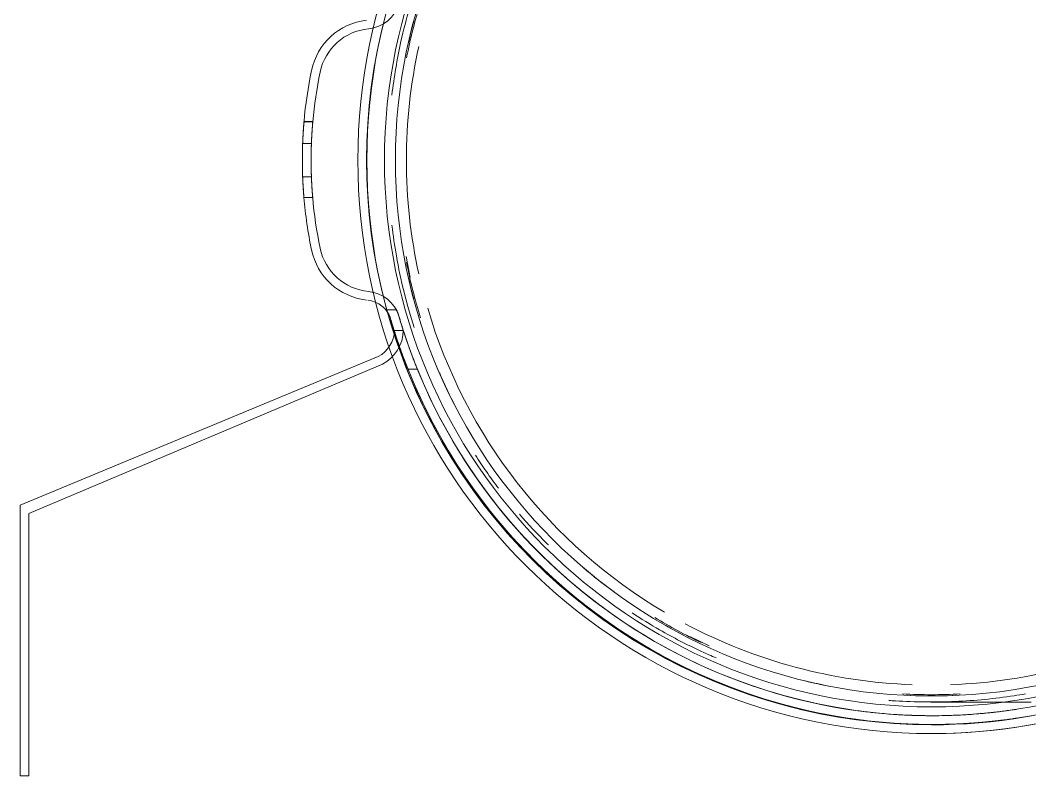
# Model space of a CAD drawing. Header units: millimetres. Extents: x 175047 to 362619, y -19363 to 158900.
# Drawn here: x 200114.2 to 200206.5, y 152705.5 to 152774.6 of the extents above; entities that cross this region are included whole.
import ezdxf

# ---------------------------------------------------------------- set-up
doc = ezdxf.new("R2010")
doc.units = ezdxf.units.MM
doc.linetypes.add('1_Čerchovaná 1_0mm', pattern=[2.4, 1.2, -0.6, 0, -0.6])
doc.layers.add('A-GENM-1', color=251, linetype='Continuous', lineweight=9, true_color=0x646464)
doc.layers.add('A-GENM-2', color=251, linetype='1_Čerchovaná 1_0mm', lineweight=9, true_color=0x646464)

# ---------------------------------------------------------------- blocks, each defined once
blk = doc.blocks.new('Construction_Roof-Accessories_Lindab_Round- - Lindab Round Downpipe System 150_100 High Build Polyester 001 Antique White-815811-VÝKOP')
at = {"layer": 'A-GENM-1'}
for p, q in [((200140.945, 152765.3), (200140.142, 152765.3)), ((200140.945, 152765.3), (200140.142, 152765.3)), ((200140.142, 152765.284), (200140.945, 152765.284)), ((200140.142, 152765.284), (200140.945, 152765.284)), ((200140.819, 152763.294), (200140.018, 152763.294)), ((200140.819, 152763.294), (200140.018, 152763.294)), ((200140.819, 152763.294), (200140.018, 152763.294)), ((200140.819, 152763.294), (200140.018, 152763.294)), ((200140.819, 152763.294), (200140.018, 152763.294)), ((200140.819, 152763.294), (200140.018, 152763.294)), ((200140.819, 152763.294), (200140.018, 152763.294)), ((200140.819, 152763.294), (200140.018, 152763.294)), ((200140.819, 152760.259), (200140.018, 152760.259)), ((200140.819, 152760.259), (200140.018, 152760.259)), ((200140.819, 152760.259), (200140.018, 152760.259)), ((200140.819, 152760.259), (200140.018, 152760.259)), ((200140.019, 152760.255), (200140.819, 152760.255)), ((200140.019, 152760.255), (200140.819, 152760.255)), ((200140.019, 152760.255), (200140.819, 152760.255)), ((200140.019, 152760.255), (200140.819, 152760.255)), ((200140.134, 152758.369), (200140.937, 152758.369)), ((200140.937, 152758.369), (200140.134, 152758.369)), ((200140.134, 152758.369), (200140.937, 152758.369)), ((200140.937, 152758.369), (200140.134, 152758.369)), ((200149.858, 152751.043), (200149.467, 152752.957)), ((200147.628, 152748.075), (200148.583, 152748.075)), ((200147.628, 152748.075), (200148.583, 152748.075)), ((200147.628, 152748.075), (200148.583, 152748.075)), ((200147.628, 152748.075), (200148.583, 152748.075)), ((200148.38, 152746.21), (200149.22, 152746.21)), ((200149.22, 152746.21), (200148.38, 152746.21)), ((200148.38, 152746.21), (200149.22, 152746.21)), ((200149.22, 152746.21), (200148.38, 152746.21)), ((200149.221, 152746.21), (200148.421, 152746.21)), ((200149.221, 152746.21), (200148.421, 152746.21)), ((200146.936, 152743.823), (200114.197, 152730.228)), ((200114.997, 152729.462), (200147.312, 152743.116)), ((200150.514, 152742.649), (200149.652, 152742.649)), ((200149.652, 152742.649), (200150.514, 152742.649)), ((200150.514, 152742.649), (200149.652, 152742.649)), ((200149.652, 152742.649), (200150.514, 152742.649)), ((200114.197, 152730.228), (200114.197, 152717.976)), ((200114.197, 152730.228), (200114.197, 152717.976)), ((200114.997, 152717.976), (200114.997, 152729.462)), ((200114.997, 152717.976), (200114.997, 152729.462)), ((200114.197, 152705.476), (200114.197, 152717.976)), ((200114.197, 152705.476), (200114.197, 152717.976)), ((200114.997, 152717.976), (200114.997, 152705.476)), ((200114.997, 152717.976), (200114.997, 152705.476)), ((200177.175, 152717.372), (200175.416, 152718.22)), ((200114.197, 152705.476), (200114.997, 152705.476)), ((200114.197, 152705.476), (200114.997, 152705.476))]:
    blk.add_line(p, q, dxfattribs=at)
at = {"layer": 'A-GENM-1', "flags": 128}
blk.add_lwpolyline([(200206.602, 152712.211), (200204.886, 152712.211), (200203.337, 152712.211), (200201.956, 152712.211), (200200.747, 152712.211), (200199.711, 152712.211), (200198.85, 152712.211), (200198.165, 152712.211), (200197.657, 152712.211), (200197.443, 152712.211)], dxfattribs=at)
at = {"layer": 'A-GENM-1'}
for centre, radius, start, end in [((200197.497, 152761.776), 52.434, 90, 270), ((200197.497, 152761.776), 52.434, 0, 180), ((200197.497, 152761.776), 52.434, 355.45452, 90), ((200197.497, 152761.776), 51.612, 0, 180), ((200197.497, 152761.776), 50, 0, 180), ((200197.497, 152761.776), 49, 360, 180), ((200197.497, 152761.776), 51.634, 150.00181, 270), ((200145.735, 152777.003), 3.231, 275.40873, 343.63186), ((200145.735, 152777.003), 3.231, 275.40873, 343.63186), ((200197.497, 152761.776), 48.881, 162.8545, 168.94741), ((200146.511, 152768.809), 5.8, 96.6319, 168.28934), ((200146.511, 152768.809), 5.8, 96.6319, 168.28934), ((200197.497, 152761.776), 49, 165, 167.7549), ((200146.511, 152768.809), 5, 95.40873, 168.28934), ((200146.511, 152768.809), 5, 95.40873, 168.28934), ((200197.497, 152761.776), 48, 167.49979, 180), ((200180.438, 152761.776), 40.448, 168.28934, 175.02509), ((200180.438, 152761.776), 40.448, 168.28934, 175.02509), ((200180.438, 152761.776), 39.648, 168.28934, 174.92445), ((200180.438, 152761.776), 39.648, 168.28934, 174.92445), ((200197.497, 152761.776), 52.434, 180, 0), ((200197.497, 152761.776), 51.612, 180, 0), ((200197.497, 152761.776), 50, 180, 360), ((200197.497, 152761.776), 49, 180, 360), ((200197.497, 152761.776), 48, 180, 192.50021), ((200180.438, 152761.776), 40.448, 184.83174, 191.71066), ((200180.438, 152761.776), 40.448, 184.83174, 191.71066), ((200180.438, 152761.776), 39.648, 184.92948, 191.71066), ((200180.438, 152761.776), 39.648, 184.92948, 191.71066), ((200197.58, 152761.776), 51.604, 196.32207, 356.45875), ((200197.58, 152761.776), 51.604, 196.32207, 356.45875), ((200197.58, 152761.776), 50.804, 196.31482, 356.40291), ((200197.58, 152761.776), 50.804, 196.31482, 356.40291), ((200146.511, 152754.744), 5, 191.71066, 264.59127), ((200146.511, 152754.744), 5, 191.71066, 264.59127), ((200146.511, 152754.744), 5.8, 191.71066, 263.3681), ((200146.511, 152754.744), 5.8, 191.71066, 263.3681), ((200197.497, 152761.776), 48.881, 191.05259, 197.1455), ((200197.497, 152761.776), 49, 192.2451, 195), ((200145.735, 152746.55), 3.231, 17.18539, 84.59127), ((200145.735, 152746.55), 3.231, 17.18539, 84.59127), ((200145.735, 152746.55), 2.431, 17.31792, 84.59127), ((200145.735, 152746.55), 2.431, 17.31792, 84.59127), ((200197.497, 152761.776), 48, 196.39332, 239.44724), ((200197.497, 152761.776), 51.634, 270, 344.86947), ((200197.497, 152761.776), 52.434, 270, 344.618), ((200145.622, 152746.295), 2.8, 298, 358.26498), ((200145.622, 152746.295), 2.8, 298, 358.26498), ((200145.622, 152746.295), 3.6, 298, 358.65062), ((200145.622, 152746.295), 3.6, 298, 358.65062), ((200197.58, 152761.776), 51.604, 201.75831, 260.15748), ((200197.58, 152761.776), 51.604, 201.75831, 260.15748), ((200197.58, 152761.776), 50.804, 202.11569, 260.00091), ((200197.58, 152761.776), 50.804, 202.11569, 260.00091), ((200197.497, 152761.776), 49, 203.36061, 207.38804), ((200197.497, 152761.776), 49, 229.48395, 233.7334), ((200197.497, 152761.776), 48.881, 238.85141, 244.4825), ((200197.497, 152761.776), 49, 240, 242.43835), ((200197.497, 152761.776), 48, 242.01357, 267.90409), ((200197.497, 152761.776), 48, 272.09591, 297.98643), ((200197.497, 152761.776), 49, 256.40419, 258.96286), ((200197.497, 152761.776), 48.881, 266.90234, 273.09761), ((200197.497, 152761.776), 49, 267.72162, 272.27838)]:
    blk.add_arc(centre, radius, start, end, dxfattribs=at)
for points, knots in [([(200148.175, 152767.731), (200148.375, 152769.391), (200149.014, 152773.149), (200150.063, 152776.751), (200150.795, 152778.752)], [-0.96252658, -0.96252658, -0.96252658, -0.96252658, -0.93055556, -0.88888889, -0.88888889, -0.88888889, -0.88888889]), ([(200140.149, 152765.354), (200140.148, 152765.349), (200140.133, 152765.188), (200140.091, 152764.652), (200140.057, 152764.121), (200140.024, 152763.489), (200140.004, 152762.882), (200139.994, 152762.391), (200139.989, 152761.882), (200139.991, 152761.293), (200140.004, 152760.652), (200140.024, 152760.094), (200140.048, 152759.595), (200140.074, 152759.159), (200140.099, 152758.81), (200140.119, 152758.547), (200140.132, 152758.394), (200140.135, 152758.357), (200140.135, 152758.354)], [-1, -1, -1, -1, -0.861111, -0.791667, -0.722222, -0.652778, -0.583333, -0.548611, -0.513889, -0.444444, -0.388889, -0.333333, -0.277778, -0.222222, -0.166667, -0.111111, -0.055556, 0, 0, 0, 0]), ([(200140.149, 152765.354), (200140.148, 152765.349), (200140.133, 152765.188), (200140.091, 152764.652), (200140.057, 152764.121), (200140.024, 152763.489), (200140.004, 152762.882), (200139.994, 152762.391), (200139.989, 152761.882), (200139.991, 152761.293), (200140.004, 152760.652), (200140.024, 152760.094), (200140.048, 152759.595), (200140.074, 152759.159), (200140.099, 152758.81), (200140.119, 152758.547), (200140.132, 152758.394), (200140.135, 152758.357), (200140.135, 152758.354)], [-1, -1, -1, -1, -0.861111, -0.791667, -0.722222, -0.652778, -0.583333, -0.548611, -0.513889, -0.444444, -0.388889, -0.333333, -0.277778, -0.222222, -0.166667, -0.111111, -0.055556, 0, 0, 0, 0]), ([(200140.135, 152758.354), (200140.135, 152758.36), (200140.12, 152758.521), (200140.08, 152759.058), (200140.048, 152759.589), (200140.018, 152760.22), (200140, 152760.828), (200139.992, 152761.319), (200139.989, 152761.828), (200139.993, 152762.417), (200140.009, 152763.058), (200140.031, 152763.615), (200140.057, 152764.115), (200140.085, 152764.551), (200140.11, 152764.899), (200140.132, 152765.162), (200140.145, 152765.314), (200140.148, 152765.352), (200140.149, 152765.354)], [-1, -1, -1, -1, -0.861111, -0.791667, -0.722222, -0.652778, -0.583333, -0.548611, -0.513889, -0.444444, -0.388889, -0.333333, -0.277778, -0.222222, -0.166667, -0.111111, -0.055556, 0, 0, 0, 0]), ([(200140.135, 152758.354), (200140.135, 152758.36), (200140.12, 152758.521), (200140.08, 152759.058), (200140.048, 152759.589), (200140.018, 152760.22), (200140, 152760.828), (200139.992, 152761.319), (200139.989, 152761.828), (200139.993, 152762.417), (200140.009, 152763.058), (200140.031, 152763.615), (200140.057, 152764.115), (200140.085, 152764.551), (200140.11, 152764.899), (200140.132, 152765.162), (200140.145, 152765.314), (200140.148, 152765.352), (200140.149, 152765.354)], [-1, -1, -1, -1, -0.861111, -0.791667, -0.722222, -0.652778, -0.583333, -0.548611, -0.513889, -0.444444, -0.388889, -0.333333, -0.277778, -0.222222, -0.166667, -0.111111, -0.055556, 0, 0, 0, 0]), ([(200140.142, 152765.284), (200140.123, 152765.063), (200140.089, 152764.632), (200140.057, 152764.111), (200140.038, 152763.743), (200140.023, 152763.419), (200140.019, 152763.306), (200140.018, 152763.294)], [-1, -1, -1, -1, -0.785714, -0.571429, -0.428571, -0.285714, 0, 0, 0, 0]), ([(200140.018, 152763.294), (200140.019, 152763.303), (200140.022, 152763.391), (200140.035, 152763.69), (200140.054, 152764.059), (200140.084, 152764.559), (200140.117, 152764.989), (200140.142, 152765.284)], [-1, -1, -1, -1, -0.785714, -0.571429, -0.428571, -0.285714, 0, 0, 0, 0]), ([(200140.142, 152765.284), (200140.123, 152765.063), (200140.089, 152764.632), (200140.057, 152764.111), (200140.038, 152763.743), (200140.023, 152763.419), (200140.019, 152763.306), (200140.018, 152763.294)], [-1, -1, -1, -1, -0.785714, -0.571429, -0.428571, -0.285714, 0, 0, 0, 0]), ([(200140.018, 152763.294), (200140.019, 152763.303), (200140.022, 152763.391), (200140.035, 152763.69), (200140.054, 152764.059), (200140.084, 152764.559), (200140.117, 152764.989), (200140.142, 152765.284)], [-1, -1, -1, -1, -0.785714, -0.571429, -0.428571, -0.285714, 0, 0, 0, 0]), ([(200140.952, 152765.354), (200140.951, 152765.349), (200140.936, 152765.188), (200140.893, 152764.652), (200140.858, 152764.121), (200140.825, 152763.489), (200140.804, 152762.882), (200140.794, 152762.391), (200140.789, 152761.882), (200140.791, 152761.293), (200140.805, 152760.652), (200140.825, 152760.094), (200140.849, 152759.595), (200140.876, 152759.159), (200140.901, 152758.81), (200140.922, 152758.547), (200140.934, 152758.394), (200140.938, 152758.357), (200140.938, 152758.354)], [-1, -1, -1, -1, -0.861111, -0.791667, -0.722222, -0.652778, -0.583333, -0.548611, -0.513889, -0.444444, -0.388889, -0.333333, -0.277778, -0.222222, -0.166667, -0.111111, -0.055556, 0, 0, 0, 0]), ([(200140.952, 152765.354), (200140.951, 152765.349), (200140.936, 152765.188), (200140.893, 152764.652), (200140.858, 152764.121), (200140.825, 152763.489), (200140.804, 152762.882), (200140.794, 152762.391), (200140.789, 152761.882), (200140.791, 152761.293), (200140.805, 152760.652), (200140.825, 152760.094), (200140.849, 152759.595), (200140.876, 152759.159), (200140.901, 152758.81), (200140.922, 152758.547), (200140.934, 152758.394), (200140.938, 152758.357), (200140.938, 152758.354)], [-1, -1, -1, -1, -0.861111, -0.791667, -0.722222, -0.652778, -0.583333, -0.548611, -0.513889, -0.444444, -0.388889, -0.333333, -0.277778, -0.222222, -0.166667, -0.111111, -0.055556, 0, 0, 0, 0]), ([(200140.938, 152758.354), (200140.937, 152758.36), (200140.923, 152758.521), (200140.882, 152759.058), (200140.849, 152759.589), (200140.819, 152760.22), (200140.8, 152760.828), (200140.792, 152761.319), (200140.789, 152761.828), (200140.793, 152762.417), (200140.809, 152763.058), (200140.831, 152763.615), (200140.858, 152764.115), (200140.887, 152764.551), (200140.913, 152764.899), (200140.935, 152765.162), (200140.948, 152765.314), (200140.952, 152765.352), (200140.952, 152765.354)], [-1, -1, -1, -1, -0.861111, -0.791667, -0.722222, -0.652778, -0.583333, -0.548611, -0.513889, -0.444444, -0.388889, -0.333333, -0.277778, -0.222222, -0.166667, -0.111111, -0.055556, 0, 0, 0, 0]), ([(200140.938, 152758.354), (200140.937, 152758.36), (200140.923, 152758.521), (200140.882, 152759.058), (200140.849, 152759.589), (200140.819, 152760.22), (200140.8, 152760.828), (200140.792, 152761.319), (200140.789, 152761.828), (200140.793, 152762.417), (200140.809, 152763.058), (200140.831, 152763.615), (200140.858, 152764.115), (200140.887, 152764.551), (200140.913, 152764.899), (200140.935, 152765.162), (200140.948, 152765.314), (200140.952, 152765.352), (200140.952, 152765.354)], [-1, -1, -1, -1, -0.861111, -0.791667, -0.722222, -0.652778, -0.583333, -0.548611, -0.513889, -0.444444, -0.388889, -0.333333, -0.277778, -0.222222, -0.166667, -0.111111, -0.055556, 0, 0, 0, 0]), ([(200140.819, 152763.294), (200140.819, 152763.303), (200140.823, 152763.391), (200140.836, 152763.69), (200140.855, 152764.059), (200140.886, 152764.559), (200140.919, 152764.989), (200140.945, 152765.284)], [-1, -1, -1, -1, -0.785714, -0.571429, -0.428571, -0.285714, 0, 0, 0, 0]), ([(200140.945, 152765.284), (200140.926, 152765.063), (200140.891, 152764.632), (200140.858, 152764.111), (200140.838, 152763.743), (200140.824, 152763.419), (200140.82, 152763.306), (200140.819, 152763.294)], [-1, -1, -1, -1, -0.785714, -0.571429, -0.428571, -0.285714, 0, 0, 0, 0]), ([(200140.819, 152763.294), (200140.819, 152763.303), (200140.823, 152763.391), (200140.836, 152763.69), (200140.855, 152764.059), (200140.886, 152764.559), (200140.919, 152764.989), (200140.945, 152765.284)], [-1, -1, -1, -1, -0.785714, -0.571429, -0.428571, -0.285714, 0, 0, 0, 0]), ([(200140.945, 152765.284), (200140.926, 152765.063), (200140.891, 152764.632), (200140.858, 152764.111), (200140.838, 152763.743), (200140.824, 152763.419), (200140.82, 152763.306), (200140.819, 152763.294)], [-1, -1, -1, -1, -0.785714, -0.571429, -0.428571, -0.285714, 0, 0, 0, 0]), ([(200140.018, 152763.294), (200140.024, 152763.442), (200140.036, 152763.704), (200140.048, 152763.95), (200140.057, 152764.098), (200140.063, 152764.212), (200140.069, 152764.296), (200140.069, 152764.296), (200140.062, 152764.184), (200140.048, 152763.954), (200140.035, 152763.686), (200140.022, 152763.397), (200140.011, 152763.104), (200140.002, 152762.787), (200139.996, 152762.468), (200139.991, 152762.135), (200139.989, 152761.776), (200139.991, 152761.418), (200139.996, 152761.084), (200140.002, 152760.766), (200140.011, 152760.449), (200140.022, 152760.156), (200140.033, 152759.908), (200140.043, 152759.7), (200140.053, 152759.519), (200140.061, 152759.38), (200140.066, 152759.291), (200140.069, 152759.256), (200140.068, 152759.266), (200140.065, 152759.322), (200140.06, 152759.404), (200140.055, 152759.491), (200140.049, 152759.593), (200140.037, 152759.81), (200140.026, 152760.062), (200140.018, 152760.259)], [-1, -1, -1, -1, -0.958333, -0.916667, -0.895833, -0.875, -0.833333, -0.791667, -0.75, -0.708333, -0.666667, -0.638889, -0.611111, -0.583333, -0.555556, -0.527778, -0.5, -0.472222, -0.444444, -0.416667, -0.388889, -0.361111, -0.333333, -0.305556, -0.277778, -0.25, -0.222222, -0.194444, -0.166667, -0.138889, -0.111111, -0.097222, -0.083333, -0.055556, 0, 0, 0, 0]), ([(200140.018, 152763.294), (200140.024, 152763.442), (200140.036, 152763.704), (200140.048, 152763.95), (200140.057, 152764.098), (200140.063, 152764.212), (200140.069, 152764.296), (200140.069, 152764.296), (200140.062, 152764.184), (200140.048, 152763.954), (200140.035, 152763.686), (200140.022, 152763.397), (200140.011, 152763.104), (200140.002, 152762.787), (200139.996, 152762.468), (200139.991, 152762.135), (200139.989, 152761.776), (200139.991, 152761.418), (200139.996, 152761.084), (200140.002, 152760.766), (200140.011, 152760.449), (200140.022, 152760.156), (200140.033, 152759.908), (200140.043, 152759.7), (200140.053, 152759.519), (200140.061, 152759.38), (200140.066, 152759.291), (200140.069, 152759.256), (200140.068, 152759.266), (200140.065, 152759.322), (200140.06, 152759.404), (200140.055, 152759.491), (200140.049, 152759.593), (200140.037, 152759.81), (200140.026, 152760.062), (200140.018, 152760.259)], [-1, -1, -1, -1, -0.958333, -0.916667, -0.895833, -0.875, -0.833333, -0.791667, -0.75, -0.708333, -0.666667, -0.638889, -0.611111, -0.583333, -0.555556, -0.527778, -0.5, -0.472222, -0.444444, -0.416667, -0.388889, -0.361111, -0.333333, -0.305556, -0.277778, -0.25, -0.222222, -0.194444, -0.166667, -0.138889, -0.111111, -0.097222, -0.083333, -0.055556, 0, 0, 0, 0]), ([(200140.018, 152760.259), (200140.024, 152760.111), (200140.036, 152759.848), (200140.048, 152759.602), (200140.057, 152759.455), (200140.063, 152759.34), (200140.069, 152759.257), (200140.069, 152759.257), (200140.062, 152759.368), (200140.048, 152759.598), (200140.035, 152759.867), (200140.022, 152760.156), (200140.011, 152760.449), (200140.002, 152760.766), (200139.996, 152761.084), (200139.991, 152761.418), (200139.989, 152761.776), (200139.991, 152762.135), (200139.996, 152762.468), (200140.002, 152762.787), (200140.011, 152763.104), (200140.022, 152763.396), (200140.033, 152763.645), (200140.043, 152763.853), (200140.053, 152764.033), (200140.061, 152764.173), (200140.066, 152764.262), (200140.069, 152764.297), (200140.068, 152764.287), (200140.065, 152764.231), (200140.06, 152764.148), (200140.055, 152764.061), (200140.049, 152763.96), (200140.037, 152763.743), (200140.026, 152763.491), (200140.018, 152763.294)], [-1, -1, -1, -1, -0.958333, -0.916667, -0.895833, -0.875, -0.833333, -0.791667, -0.75, -0.708333, -0.666667, -0.638889, -0.611111, -0.583333, -0.555556, -0.527778, -0.5, -0.472222, -0.444444, -0.416667, -0.388889, -0.361111, -0.333333, -0.305556, -0.277778, -0.25, -0.222222, -0.194444, -0.166667, -0.138889, -0.111111, -0.097222, -0.083333, -0.055556, 0, 0, 0, 0]), ([(200140.018, 152760.259), (200140.024, 152760.111), (200140.036, 152759.848), (200140.048, 152759.602), (200140.057, 152759.455), (200140.063, 152759.34), (200140.069, 152759.257), (200140.069, 152759.257), (200140.062, 152759.368), (200140.048, 152759.598), (200140.035, 152759.867), (200140.022, 152760.156), (200140.011, 152760.449), (200140.002, 152760.766), (200139.996, 152761.084), (200139.991, 152761.418), (200139.989, 152761.776), (200139.991, 152762.135), (200139.996, 152762.468), (200140.002, 152762.787), (200140.011, 152763.104), (200140.022, 152763.396), (200140.033, 152763.645), (200140.043, 152763.853), (200140.053, 152764.033), (200140.061, 152764.173), (200140.066, 152764.262), (200140.069, 152764.297), (200140.068, 152764.287), (200140.065, 152764.231), (200140.06, 152764.148), (200140.055, 152764.061), (200140.049, 152763.96), (200140.037, 152763.743), (200140.026, 152763.491), (200140.018, 152763.294)], [-1, -1, -1, -1, -0.958333, -0.916667, -0.895833, -0.875, -0.833333, -0.791667, -0.75, -0.708333, -0.666667, -0.638889, -0.611111, -0.583333, -0.555556, -0.527778, -0.5, -0.472222, -0.444444, -0.416667, -0.388889, -0.361111, -0.333333, -0.305556, -0.277778, -0.25, -0.222222, -0.194444, -0.166667, -0.138889, -0.111111, -0.097222, -0.083333, -0.055556, 0, 0, 0, 0]), ([(200140.819, 152763.294), (200140.825, 152763.442), (200140.836, 152763.704), (200140.85, 152763.95), (200140.858, 152764.098), (200140.865, 152764.212), (200140.87, 152764.296), (200140.87, 152764.296), (200140.863, 152764.184), (200140.85, 152763.954), (200140.836, 152763.685), (200140.823, 152763.397), (200140.812, 152763.104), (200140.802, 152762.787), (200140.796, 152762.468), (200140.791, 152762.135), (200140.789, 152761.776), (200140.791, 152761.418), (200140.796, 152761.084), (200140.802, 152760.766), (200140.812, 152760.449), (200140.823, 152760.156), (200140.834, 152759.908), (200140.844, 152759.7), (200140.854, 152759.519), (200140.862, 152759.38), (200140.868, 152759.291), (200140.87, 152759.256), (200140.87, 152759.266), (200140.866, 152759.322), (200140.861, 152759.404), (200140.856, 152759.491), (200140.85, 152759.593), (200140.838, 152759.81), (200140.827, 152760.062), (200140.819, 152760.259)], [-1, -1, -1, -1, -0.958333, -0.916667, -0.895833, -0.875, -0.833333, -0.791667, -0.75, -0.708333, -0.666667, -0.638889, -0.611111, -0.583333, -0.555556, -0.527778, -0.5, -0.472222, -0.444444, -0.416667, -0.388889, -0.361111, -0.333333, -0.305556, -0.277778, -0.25, -0.222222, -0.194444, -0.166667, -0.138889, -0.111111, -0.097222, -0.083333, -0.055556, 0, 0, 0, 0]), ([(200140.819, 152763.294), (200140.825, 152763.442), (200140.836, 152763.704), (200140.85, 152763.95), (200140.858, 152764.098), (200140.865, 152764.212), (200140.87, 152764.296), (200140.87, 152764.296), (200140.863, 152764.184), (200140.85, 152763.954), (200140.836, 152763.685), (200140.823, 152763.397), (200140.812, 152763.104), (200140.802, 152762.787), (200140.796, 152762.468), (200140.791, 152762.135), (200140.789, 152761.776), (200140.791, 152761.418), (200140.796, 152761.084), (200140.802, 152760.766), (200140.812, 152760.449), (200140.823, 152760.156), (200140.834, 152759.908), (200140.844, 152759.7), (200140.854, 152759.519), (200140.862, 152759.38), (200140.868, 152759.291), (200140.87, 152759.256), (200140.87, 152759.266), (200140.866, 152759.322), (200140.861, 152759.404), (200140.856, 152759.491), (200140.85, 152759.593), (200140.838, 152759.81), (200140.827, 152760.062), (200140.819, 152760.259)], [-1, -1, -1, -1, -0.958333, -0.916667, -0.895833, -0.875, -0.833333, -0.791667, -0.75, -0.708333, -0.666667, -0.638889, -0.611111, -0.583333, -0.555556, -0.527778, -0.5, -0.472222, -0.444444, -0.416667, -0.388889, -0.361111, -0.333333, -0.305556, -0.277778, -0.25, -0.222222, -0.194444, -0.166667, -0.138889, -0.111111, -0.097222, -0.083333, -0.055556, 0, 0, 0, 0]), ([(200140.819, 152760.259), (200140.825, 152760.111), (200140.836, 152759.848), (200140.85, 152759.602), (200140.858, 152759.455), (200140.865, 152759.34), (200140.87, 152759.257), (200140.87, 152759.257), (200140.863, 152759.369), (200140.85, 152759.599), (200140.836, 152759.867), (200140.823, 152760.156), (200140.812, 152760.449), (200140.802, 152760.766), (200140.796, 152761.084), (200140.791, 152761.418), (200140.789, 152761.776), (200140.791, 152762.135), (200140.796, 152762.468), (200140.802, 152762.787), (200140.812, 152763.104), (200140.823, 152763.397), (200140.834, 152763.645), (200140.844, 152763.853), (200140.854, 152764.034), (200140.862, 152764.173), (200140.868, 152764.262), (200140.87, 152764.297), (200140.87, 152764.287), (200140.866, 152764.231), (200140.861, 152764.148), (200140.856, 152764.061), (200140.85, 152763.959), (200140.838, 152763.743), (200140.827, 152763.491), (200140.819, 152763.294)], [-1, -1, -1, -1, -0.958333, -0.916667, -0.895833, -0.875, -0.833333, -0.791667, -0.75, -0.708333, -0.666667, -0.638889, -0.611111, -0.583333, -0.555556, -0.527778, -0.5, -0.472222, -0.444444, -0.416667, -0.388889, -0.361111, -0.333333, -0.305556, -0.277778, -0.25, -0.222222, -0.194444, -0.166667, -0.138889, -0.111111, -0.097222, -0.083333, -0.055556, 0, 0, 0, 0]), ([(200140.819, 152760.259), (200140.825, 152760.111), (200140.836, 152759.848), (200140.85, 152759.602), (200140.858, 152759.455), (200140.865, 152759.34), (200140.87, 152759.257), (200140.87, 152759.257), (200140.863, 152759.369), (200140.85, 152759.599), (200140.836, 152759.867), (200140.823, 152760.156), (200140.812, 152760.449), (200140.802, 152760.766), (200140.796, 152761.084), (200140.791, 152761.418), (200140.789, 152761.776), (200140.791, 152762.135), (200140.796, 152762.468), (200140.802, 152762.787), (200140.812, 152763.104), (200140.823, 152763.397), (200140.834, 152763.645), (200140.844, 152763.853), (200140.854, 152764.034), (200140.862, 152764.173), (200140.868, 152764.262), (200140.87, 152764.297), (200140.87, 152764.287), (200140.866, 152764.231), (200140.861, 152764.148), (200140.856, 152764.061), (200140.85, 152763.959), (200140.838, 152763.743), (200140.827, 152763.491), (200140.819, 152763.294)], [-1, -1, -1, -1, -0.958333, -0.916667, -0.895833, -0.875, -0.833333, -0.791667, -0.75, -0.708333, -0.666667, -0.638889, -0.611111, -0.583333, -0.555556, -0.527778, -0.5, -0.472222, -0.444444, -0.416667, -0.388889, -0.361111, -0.333333, -0.305556, -0.277778, -0.25, -0.222222, -0.194444, -0.166667, -0.138889, -0.111111, -0.097222, -0.083333, -0.055556, 0, 0, 0, 0]), ([(200140.019, 152760.255), (200140.02, 152760.232), (200140.025, 152760.083), (200140.044, 152759.679), (200140.073, 152759.165), (200140.106, 152758.697), (200140.134, 152758.369)], [-1, -1, -1, -1, -0.666667, -0.5, -0.333333, 0, 0, 0, 0]), ([(200140.134, 152758.369), (200140.106, 152758.697), (200140.073, 152759.165), (200140.044, 152759.679), (200140.025, 152760.083), (200140.02, 152760.232), (200140.019, 152760.255)], [-1, -1, -1, -1, -0.666667, -0.5, -0.333333, 0, 0, 0, 0]), ([(200140.019, 152760.255), (200140.02, 152760.232), (200140.025, 152760.083), (200140.044, 152759.679), (200140.073, 152759.165), (200140.106, 152758.697), (200140.134, 152758.369)], [-1, -1, -1, -1, -0.666667, -0.5, -0.333333, 0, 0, 0, 0]), ([(200140.134, 152758.369), (200140.106, 152758.697), (200140.073, 152759.165), (200140.044, 152759.679), (200140.025, 152760.083), (200140.02, 152760.232), (200140.019, 152760.255)], [-1, -1, -1, -1, -0.666667, -0.5, -0.333333, 0, 0, 0, 0]), ([(200140.937, 152758.369), (200140.908, 152758.697), (200140.874, 152759.165), (200140.845, 152759.679), (200140.826, 152760.083), (200140.82, 152760.232), (200140.819, 152760.255)], [-1, -1, -1, -1, -0.666667, -0.5, -0.333333, 0, 0, 0, 0]), ([(200140.819, 152760.255), (200140.82, 152760.232), (200140.826, 152760.083), (200140.845, 152759.679), (200140.874, 152759.165), (200140.908, 152758.697), (200140.937, 152758.369)], [-1, -1, -1, -1, -0.666667, -0.5, -0.333333, 0, 0, 0, 0]), ([(200140.937, 152758.369), (200140.908, 152758.697), (200140.874, 152759.165), (200140.845, 152759.679), (200140.826, 152760.083), (200140.82, 152760.232), (200140.819, 152760.255)], [-1, -1, -1, -1, -0.666667, -0.5, -0.333333, 0, 0, 0, 0]), ([(200140.819, 152760.255), (200140.82, 152760.232), (200140.826, 152760.083), (200140.845, 152759.679), (200140.874, 152759.165), (200140.908, 152758.697), (200140.937, 152758.369)], [-1, -1, -1, -1, -0.666667, -0.5, -0.333333, 0, 0, 0, 0]), ([(200150.219, 152746.464), (200149.524, 152748.606), (200148.762, 152751.686), (200148.288, 152754.882), (200148.175, 152755.821)], [-0.099666, -0.099666, -0.099666, -0.099666, -0.05555556, -0.03747342, -0.03747342, -0.03747342, -0.03747342]), ([(200148.056, 152747.273), (200147.991, 152747.482), (200147.875, 152747.719), (200147.741, 152747.926), (200147.671, 152748.02), (200147.629, 152748.074), (200147.625, 152748.079), (200147.628, 152748.075)], [0, 0, 0, 0, 0.4, 0.55, 0.7, 0.85, 1, 1, 1, 1]), ([(200148.056, 152747.273), (200147.991, 152747.482), (200147.875, 152747.719), (200147.741, 152747.926), (200147.671, 152748.02), (200147.629, 152748.074), (200147.625, 152748.079), (200147.628, 152748.075)], [0, 0, 0, 0, 0.4, 0.55, 0.7, 0.85, 1, 1, 1, 1]), ([(200147.628, 152748.075), (200147.626, 152748.078), (200147.626, 152748.077), (200147.642, 152748.058), (200147.674, 152748.017), (200147.724, 152747.948), (200147.797, 152747.841), (200147.918, 152747.634), (200148.007, 152747.43), (200148.056, 152747.273)], [0, 0, 0, 0, 0.1, 0.2, 0.3, 0.4, 0.55, 0.7, 1, 1, 1, 1]), ([(200147.628, 152748.075), (200147.626, 152748.078), (200147.626, 152748.077), (200147.642, 152748.058), (200147.674, 152748.017), (200147.724, 152747.948), (200147.797, 152747.841), (200147.918, 152747.634), (200148.007, 152747.43), (200148.056, 152747.273)], [0, 0, 0, 0, 0.1, 0.2, 0.3, 0.4, 0.55, 0.7, 1, 1, 1, 1]), ([(200147.628, 152748.075), (200147.629, 152748.074), (200147.637, 152748.063), (200147.668, 152748.024), (200147.72, 152747.955), (200147.783, 152747.862), (200147.852, 152747.747), (200147.949, 152747.564), (200148.017, 152747.399), (200148.056, 152747.273)], [0, 0, 0, 0, 0.125, 0.25, 0.375, 0.5, 0.625, 0.75, 1, 1, 1, 1]), ([(200148.056, 152747.273), (200148.017, 152747.399), (200147.949, 152747.564), (200147.852, 152747.747), (200147.783, 152747.862), (200147.72, 152747.955), (200147.668, 152748.024), (200147.637, 152748.063), (200147.629, 152748.074), (200147.628, 152748.075)], [0, 0, 0, 0, 0.25, 0.375, 0.5, 0.625, 0.75, 0.875, 1, 1, 1, 1]), ([(200147.628, 152748.075), (200147.629, 152748.074), (200147.637, 152748.063), (200147.668, 152748.024), (200147.72, 152747.955), (200147.783, 152747.862), (200147.852, 152747.747), (200147.949, 152747.564), (200148.017, 152747.399), (200148.056, 152747.273)], [0, 0, 0, 0, 0.125, 0.25, 0.375, 0.5, 0.625, 0.75, 1, 1, 1, 1]), ([(200148.056, 152747.273), (200148.017, 152747.399), (200147.949, 152747.564), (200147.852, 152747.747), (200147.783, 152747.862), (200147.72, 152747.955), (200147.668, 152748.024), (200147.637, 152748.063), (200147.629, 152748.074), (200147.628, 152748.075)], [0, 0, 0, 0, 0.25, 0.375, 0.5, 0.625, 0.75, 0.875, 1, 1, 1, 1]), ([(200148.056, 152747.273), (200148.092, 152747.15), (200148.168, 152746.893), (200148.342, 152746.326), (200148.481, 152745.892), (200148.572, 152745.615)], [0, 0, 0, 0, 0.25, 0.5, 1, 1, 1, 1]), ([(200148.572, 152745.615), (200148.481, 152745.892), (200148.342, 152746.326), (200148.168, 152746.893), (200148.092, 152747.15), (200148.056, 152747.273)], [0, 0, 0, 0, 0.5, 0.75, 1, 1, 1, 1]), ([(200148.056, 152747.273), (200148.092, 152747.15), (200148.168, 152746.893), (200148.342, 152746.326), (200148.481, 152745.892), (200148.572, 152745.615)], [0, 0, 0, 0, 0.25, 0.5, 1, 1, 1, 1]), ([(200148.572, 152745.615), (200148.481, 152745.892), (200148.342, 152746.326), (200148.168, 152746.893), (200148.092, 152747.15), (200148.056, 152747.273)], [0, 0, 0, 0, 0.5, 0.75, 1, 1, 1, 1]), ([(200148.822, 152747.504), (200148.852, 152747.402), (200148.916, 152747.185), (200149.049, 152746.748), (200149.219, 152746.207), (200149.35, 152745.809), (200149.415, 152745.615)], [0, 0, 0, 0, 0.2, 0.4, 0.7, 1, 1, 1, 1]), ([(200149.415, 152745.615), (200149.328, 152745.874), (200149.174, 152746.345), (200148.968, 152747.01), (200148.867, 152747.351), (200148.822, 152747.504)], [0, 0, 0, 0, 0.4, 0.7, 1, 1, 1, 1]), ([(200148.822, 152747.504), (200148.852, 152747.402), (200148.916, 152747.185), (200149.049, 152746.748), (200149.219, 152746.207), (200149.35, 152745.809), (200149.415, 152745.615)], [0, 0, 0, 0, 0.2, 0.4, 0.7, 1, 1, 1, 1]), ([(200149.415, 152745.615), (200149.328, 152745.874), (200149.174, 152746.345), (200148.968, 152747.01), (200148.867, 152747.351), (200148.822, 152747.504)], [0, 0, 0, 0, 0.4, 0.7, 1, 1, 1, 1]), ([(200148.572, 152745.615), (200148.654, 152745.366), (200148.769, 152745.027), (200148.889, 152744.683), (200148.977, 152744.435), (200148.998, 152744.378), (200148.989, 152744.401)], [0, 0, 0, 0, 0.333333, 0.5, 0.666667, 1, 1, 1, 1]), ([(200148.989, 152744.401), (200148.998, 152744.378), (200148.977, 152744.435), (200148.889, 152744.683), (200148.769, 152745.027), (200148.654, 152745.366), (200148.572, 152745.615)], [0, 0, 0, 0, 0.333333, 0.5, 0.666667, 1, 1, 1, 1]), ([(200148.572, 152745.615), (200148.654, 152745.366), (200148.769, 152745.027), (200148.889, 152744.683), (200148.977, 152744.435), (200148.998, 152744.378), (200148.989, 152744.401)], [0, 0, 0, 0, 0.333333, 0.5, 0.666667, 1, 1, 1, 1]), ([(200148.989, 152744.401), (200148.998, 152744.378), (200148.977, 152744.435), (200148.889, 152744.683), (200148.769, 152745.027), (200148.654, 152745.366), (200148.572, 152745.615)], [0, 0, 0, 0, 0.333333, 0.5, 0.666667, 1, 1, 1, 1]), ([(200149.415, 152745.615), (200149.499, 152745.366), (200149.616, 152745.027), (200149.738, 152744.683), (200149.805, 152744.497), (200149.842, 152744.396), (200149.844, 152744.389), (200149.84, 152744.401)], [0, 0, 0, 0, 0.333333, 0.5, 0.666667, 0.833333, 1, 1, 1, 1]), ([(200149.84, 152744.401), (200149.844, 152744.389), (200149.842, 152744.396), (200149.805, 152744.497), (200149.738, 152744.683), (200149.616, 152745.027), (200149.499, 152745.366), (200149.415, 152745.615)], [0, 0, 0, 0, 0.166667, 0.333333, 0.5, 0.666667, 1, 1, 1, 1]), ([(200149.415, 152745.615), (200149.499, 152745.366), (200149.616, 152745.027), (200149.738, 152744.683), (200149.805, 152744.497), (200149.842, 152744.396), (200149.844, 152744.389), (200149.84, 152744.401)], [0, 0, 0, 0, 0.333333, 0.5, 0.666667, 0.833333, 1, 1, 1, 1]), ([(200149.84, 152744.401), (200149.844, 152744.389), (200149.842, 152744.396), (200149.805, 152744.497), (200149.738, 152744.683), (200149.616, 152745.027), (200149.499, 152745.366), (200149.415, 152745.615)], [0, 0, 0, 0, 0.166667, 0.333333, 0.5, 0.666667, 1, 1, 1, 1]), ([(200149.653, 152742.647), (200149.542, 152742.923), (200149.386, 152743.325), (200149.212, 152743.79), (200149.115, 152744.054), (200149.048, 152744.238), (200148.993, 152744.39), (200148.982, 152744.42), (200148.989, 152744.401)], [0, 0, 0, 0, 0.285714, 0.428571, 0.571429, 0.678571, 0.785714, 1, 1, 1, 1]), ([(200149.653, 152742.647), (200149.542, 152742.923), (200149.386, 152743.325), (200149.212, 152743.79), (200149.115, 152744.054), (200149.048, 152744.238), (200148.993, 152744.39), (200148.982, 152744.42), (200148.989, 152744.401)], [0, 0, 0, 0, 0.285714, 0.428571, 0.571429, 0.678571, 0.785714, 1, 1, 1, 1]), ([(200148.989, 152744.401), (200148.985, 152744.414), (200148.987, 152744.406), (200149.029, 152744.289), (200149.106, 152744.078), (200149.229, 152743.741), (200149.412, 152743.256), (200149.57, 152742.854), (200149.653, 152742.647)], [0, 0, 0, 0, 0.142857, 0.285714, 0.428571, 0.571429, 0.785714, 1, 1, 1, 1]), ([(200148.989, 152744.401), (200148.985, 152744.414), (200148.987, 152744.406), (200149.029, 152744.289), (200149.106, 152744.078), (200149.229, 152743.741), (200149.412, 152743.256), (200149.57, 152742.854), (200149.653, 152742.647)], [0, 0, 0, 0, 0.142857, 0.285714, 0.428571, 0.571429, 0.785714, 1, 1, 1, 1]), ([(200150.515, 152742.647), (200150.403, 152742.923), (200150.244, 152743.324), (200150.067, 152743.789), (200149.967, 152744.053), (200149.899, 152744.238), (200149.843, 152744.39), (200149.833, 152744.42), (200149.84, 152744.401)], [0, 0, 0, 0, 0.285714, 0.428571, 0.571429, 0.678571, 0.785714, 1, 1, 1, 1]), ([(200150.515, 152742.647), (200150.403, 152742.923), (200150.244, 152743.324), (200150.067, 152743.789), (200149.967, 152744.053), (200149.899, 152744.238), (200149.843, 152744.39), (200149.833, 152744.42), (200149.84, 152744.401)], [0, 0, 0, 0, 0.285714, 0.428571, 0.571429, 0.678571, 0.785714, 1, 1, 1, 1]), ([(200149.84, 152744.401), (200149.835, 152744.414), (200149.838, 152744.406), (200149.881, 152744.289), (200149.958, 152744.078), (200150.085, 152743.741), (200150.271, 152743.256), (200150.431, 152742.854), (200150.515, 152742.647)], [0, 0, 0, 0, 0.142857, 0.285714, 0.428571, 0.571429, 0.785714, 1, 1, 1, 1]), ([(200149.84, 152744.401), (200149.835, 152744.414), (200149.838, 152744.406), (200149.881, 152744.289), (200149.958, 152744.078), (200150.085, 152743.741), (200150.271, 152743.256), (200150.431, 152742.854), (200150.515, 152742.647)], [0, 0, 0, 0, 0.142857, 0.285714, 0.428571, 0.571429, 0.785714, 1, 1, 1, 1]), ([(200157.918, 152731.779), (200157.54, 152732.278), (200156.822, 152733.265), (200156.135, 152734.288), (200155.809, 152734.791)], [-0.20658575, -0.20658575, -0.20658575, -0.20658575, -0.19444444, -0.18297907, -0.18297907, -0.18297907, -0.18297907]), ([(200162.479, 152726.594), (200162.431, 152726.641), (200161.514, 152727.547), (200160.641, 152728.48), (200159.85, 152729.393)], [-0.25128068, -0.25128068, -0.25128068, -0.25128068, -0.25, -0.22649128, -0.22649128, -0.22649128, -0.22649128]), ([(200177.832, 152716.253), (200177.374, 152716.448), (200175.594, 152717.237), (200173.012, 152718.567), (200170.96, 152719.837), (200170.134, 152720.384)], [-0.37063144, -0.37063144, -0.37063144, -0.37063144, -0.36111111, -0.33333333, -0.3141746, -0.3141746, -0.3141746, -0.3141746]), ([(200206.103, 152712.97), (200205.752, 152712.908), (200203.637, 152712.559), (200199.681, 152712.18), (200195.813, 152712.217), (200193.813, 152712.354), (200193.617, 152712.368)], [-0.55555556, -0.55555556, -0.55555556, -0.55555556, -0.54861111, -0.51388889, -0.47916667, -0.47538209, -0.47538209, -0.47538209, -0.47538209]), ([(200188.759, 152711.744), (200189.743, 152711.57), (200191.67, 152711.291), (200194.386, 152711.049), (200197.025, 152710.954), (200199.403, 152710.989), (200201.444, 152711.108), (200203.118, 152711.268), (200204.329, 152711.419), (200205.158, 152711.539), (200205.362, 152711.572), (200204.831, 152711.489), (200203.708, 152711.337), (200202.509, 152711.208), (200201.412, 152711.112), (200200.166, 152711.032), (200198.378, 152710.963), (200194.664, 152710.974), (200191.22, 152711.31), (200188.759, 152711.744)], [0, 0, 0, 0, 0.055556, 0.111111, 0.166667, 0.222222, 0.277778, 0.333333, 0.388889, 0.444444, 0.513889, 0.583333, 0.652778, 0.6875, 0.722222, 0.756944, 0.791667, 0.861111, 1, 1, 1, 1]), ([(200188.759, 152711.744), (200189.743, 152711.57), (200191.67, 152711.291), (200194.386, 152711.049), (200197.025, 152710.954), (200199.403, 152710.989), (200201.444, 152711.108), (200203.118, 152711.268), (200204.329, 152711.419), (200205.158, 152711.539), (200205.362, 152711.572), (200204.831, 152711.489), (200203.708, 152711.337), (200202.509, 152711.208), (200201.412, 152711.112), (200200.166, 152711.032), (200198.378, 152710.963), (200194.664, 152710.974), (200191.22, 152711.31), (200188.759, 152711.744)], [0, 0, 0, 0, 0.055556, 0.111111, 0.166667, 0.222222, 0.277778, 0.333333, 0.388889, 0.444444, 0.513889, 0.583333, 0.652778, 0.6875, 0.722222, 0.756944, 0.791667, 0.861111, 1, 1, 1, 1]), ([(200188.759, 152710.932), (200189.744, 152710.761), (200191.671, 152710.486), (200194.388, 152710.247), (200197.029, 152710.154), (200199.411, 152710.189), (200201.448, 152710.306), (200203.119, 152710.463), (200204.33, 152710.612), (200205.159, 152710.731), (200205.362, 152710.762), (200204.83, 152710.681), (200203.708, 152710.532), (200202.507, 152710.405), (200201.408, 152710.31), (200200.16, 152710.231), (200198.372, 152710.163), (200194.665, 152710.174), (200191.221, 152710.504), (200188.759, 152710.932)], [0, 0, 0, 0, 0.055556, 0.111111, 0.166667, 0.222222, 0.277778, 0.333333, 0.388889, 0.444444, 0.513889, 0.583333, 0.652778, 0.6875, 0.722222, 0.756944, 0.791667, 0.861111, 1, 1, 1, 1]), ([(200188.759, 152710.932), (200189.744, 152710.761), (200191.671, 152710.486), (200194.388, 152710.247), (200197.029, 152710.154), (200199.411, 152710.189), (200201.448, 152710.306), (200203.119, 152710.463), (200204.33, 152710.612), (200205.159, 152710.731), (200205.362, 152710.762), (200204.83, 152710.681), (200203.708, 152710.532), (200202.507, 152710.405), (200201.408, 152710.31), (200200.16, 152710.231), (200198.372, 152710.163), (200194.665, 152710.174), (200191.221, 152710.504), (200188.759, 152710.932)], [0, 0, 0, 0, 0.055556, 0.111111, 0.166667, 0.222222, 0.277778, 0.333333, 0.388889, 0.444444, 0.513889, 0.583333, 0.652778, 0.6875, 0.722222, 0.756944, 0.791667, 0.861111, 1, 1, 1, 1])]:
    blk.add_open_spline(points, degree=3, knots=knots, dxfattribs=at)
for points in [[(200148.822, 152747.504), (200148.792, 152747.601), (200148.731, 152747.769), (200148.645, 152747.956), (200148.588, 152748.066), (200148.58, 152748.081), (200148.583, 152748.075)], [(200148.583, 152748.075), (200148.58, 152748.081), (200148.588, 152748.066), (200148.645, 152747.956), (200148.731, 152747.769), (200148.792, 152747.601), (200148.822, 152747.504)], [(200148.822, 152747.504), (200148.792, 152747.601), (200148.731, 152747.769), (200148.645, 152747.956), (200148.588, 152748.066), (200148.58, 152748.081), (200148.583, 152748.075)], [(200148.583, 152748.075), (200148.58, 152748.081), (200148.588, 152748.066), (200148.645, 152747.956), (200148.731, 152747.769), (200148.792, 152747.601), (200148.822, 152747.504)], [(200148.583, 152748.075), (200148.584, 152748.074), (200148.597, 152748.05), (200148.655, 152747.936), (200148.736, 152747.754), (200148.794, 152747.595), (200148.822, 152747.504)], [(200148.822, 152747.504), (200148.794, 152747.595), (200148.736, 152747.754), (200148.655, 152747.936), (200148.597, 152748.05), (200148.584, 152748.074), (200148.583, 152748.075)], [(200148.583, 152748.075), (200148.584, 152748.074), (200148.597, 152748.05), (200148.655, 152747.936), (200148.736, 152747.754), (200148.794, 152747.595), (200148.822, 152747.504)], [(200148.822, 152747.504), (200148.794, 152747.595), (200148.736, 152747.754), (200148.655, 152747.936), (200148.597, 152748.05), (200148.584, 152748.074), (200148.583, 152748.075)], [(200148.056, 152747.273), (200148.087, 152747.168), (200148.152, 152746.949), (200148.262, 152746.587), (200148.339, 152746.338), (200148.38, 152746.21)], [(200148.38, 152746.21), (200148.339, 152746.338), (200148.262, 152746.587), (200148.152, 152746.949), (200148.087, 152747.168), (200148.056, 152747.273)], [(200148.056, 152747.273), (200148.087, 152747.168), (200148.152, 152746.949), (200148.262, 152746.587), (200148.339, 152746.338), (200148.38, 152746.21)], [(200148.38, 152746.21), (200148.339, 152746.338), (200148.262, 152746.587), (200148.152, 152746.949), (200148.087, 152747.168), (200148.056, 152747.273)], [(200148.822, 152747.504), (200148.857, 152747.386), (200148.932, 152747.133), (200149.068, 152746.685), (200149.167, 152746.372), (200149.22, 152746.21)], [(200149.22, 152746.21), (200149.167, 152746.372), (200149.068, 152746.685), (200148.932, 152747.133), (200148.857, 152747.386), (200148.822, 152747.504)], [(200148.822, 152747.504), (200148.857, 152747.386), (200148.932, 152747.133), (200149.068, 152746.685), (200149.167, 152746.372), (200149.22, 152746.21)], [(200149.22, 152746.21), (200149.167, 152746.372), (200149.068, 152746.685), (200148.932, 152747.133), (200148.857, 152747.386), (200148.822, 152747.504)]]:
    blk.add_open_spline(points, degree=3, dxfattribs=at)

msp = doc.modelspace()

# ---------------------------------------------------------------- block references
at = {"layer": 'A-GENM-2'}
msp.add_blockref('Construction_Roof-Accessories_Lindab_Round- - Lindab Round Downpipe System 150_100 High Build Polyester 001 Antique White-815811-VÝKOP', (0, 0), dxfattribs=at)

doc.saveas('drawing.dxf')
